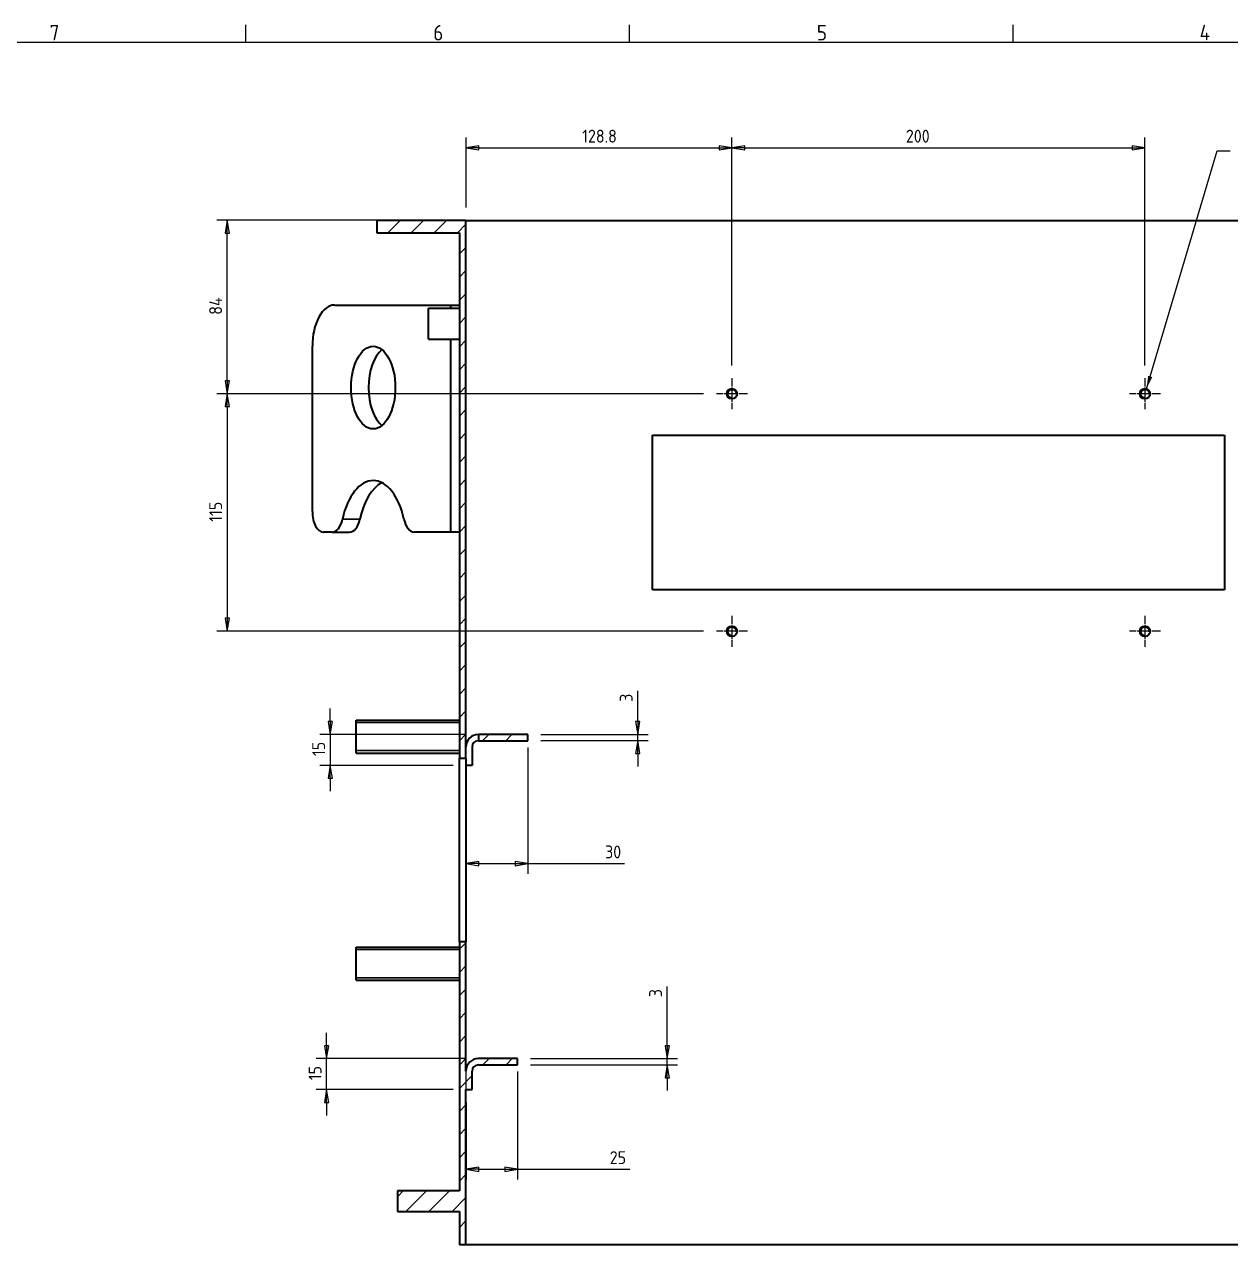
# Model space of a CAD drawing. Header units: millimetres. Extents: x 0 to 5945, y 0 to 4205.
# Drawn here: x 3502 to 4669, y 2924 to 4122 of the extents above; entities that cross this region are included whole.
import ezdxf

# ---------------------------------------------------------------- set-up
doc = ezdxf.new("R2010")
doc.units = ezdxf.units.MM
doc.header["$LTSCALE"] = 5
doc.linetypes.add('CHAIN', pattern=[0.3543, 0.2362, -0.0295, 0.0591, -0.0295])
doc.layers.get('0').update_dxf_attribs({"color": 3, "lineweight": 25})
for name, color, linetype, lineweight in [('가시적인 것(ISO)', 3, 'Continuous', 40), ('가시적인 좁은 것(ISO)', 3, 'Continuous', 35), ('경계(ISO)', 7, 'Continuous', 25), ('기호(ISO)', 5, 'Continuous', 25), ('스케치 형상(ISO)', 3, 'Continuous', 25), ('중심 표식(ISO)', 1, 'Continuous', 25), ('치수(ISO)', 2, 'Continuous', 25), ('해치(ISO)', 7, 'Continuous', 18)]:
    doc.layers.add(name, color=color, linetype=linetype, lineweight=lineweight)
doc.styles.add('문자 텍스트_M2B', font='isocp.shx')
doc.styles.add('치수 텍스트_PSTEK_POSCO', font='isocp.shx')
doc.dimstyles.new('치수_PSTEK_POSCO', dxfattribs={"dimscale": 5, "dimtxt": 2.5, "dimasz": 2.5, "dimexe": 2, "dimexo": 2.5, "dimgap": 1, "dimtad": 1, "dimrnd": 1e-08, "dimdsep": 46, "dimtxsty": '치수 텍스트_PSTEK_POSCO', "dimblk": 'Filled-1', "dimcen": 0.09, "dimdle": 10, "dimclrd": 7, "dimclre": 7, "dimclrt": 2, "dimadec": 1, "dimazin": 2, "dimtfac": 1, "dimtmove": 0, "dimatfit": 3, "dimfxl": 0, "dimtolj": 1, "dimlwd": -1, "dimlwe": -1, "dimarcsym": 0})
doc.dimstyles.new('치수_PSTEK_POSCO$7', dxfattribs={"dimscale": 5, "dimtxt": 2.5, "dimasz": 2.5, "dimexe": 2, "dimexo": 2.5, "dimgap": 1, "dimtad": 1, "dimrnd": 1e-08, "dimdsep": 46, "dimtxsty": '치수 텍스트_PSTEK_POSCO', "dimblk": 'Filled-1', "dimcen": 0.09, "dimdle": 10, "dimclrd": 7, "dimclre": 7, "dimclrt": 2, "dimadec": 1, "dimazin": 2, "dimtfac": 1, "dimtmove": 0, "dimatfit": 3, "dimfxl": 0, "dimtolj": 1, "dimlwd": -1, "dimlwe": -1, "dimarcsym": 0})

# ---------------------------------------------------------------- blocks, each defined once
blk = doc.blocks.new('경계 Default Border')
at = {"layer": '경계(ISO)'}
for p, q in [((743.12, 821), (743.12, 824.4)), ((817.44, 821), (817.44, 824.4)), ((891.75, 821), (891.75, 824.4))]:
    blk.add_line(p, q, dxfattribs=at)
at = {"layer": '경계(ISO)', "flags": 128}
blk.add_lwpolyline([(20, 20), (20, 821), (1169, 821), (1169, 20), (20, 20)], dxfattribs=at)
at = {"layer": '경계(ISO)', "color": 2, "char_height": 3, "attachment_point": 7, "style": '문자 텍스트_M2B'}
for s, insert in [('7', (705.11, 821.39)), ('6', (779.43, 821.37)), ('5', (853.74, 821.37)), ('4', (927.88, 821.4))]:
    blk.add_mtext(s, dxfattribs=dict(at, insert=insert))
blk = doc.blocks.new('Filled-1')
at = {"color": 0}
for p, q in [((0, 0), (-1, 0.167)), ((-1, 0.167), (-1, -0.167)), ((-1, 0), (0, 0)), ((-1, -0.167), (0, 0))]:
    blk.add_line(p, q, dxfattribs=at)
at = {"color": 0, "flags": 128}
blk.add_lwpolyline([(-1, -0.167), (0, 0), (-1, 0.167), (-1, -0.167)], dxfattribs=at)
at = {"color": 0}
blk.add_solid([(-1, -0.167), (0, 0), (-1, 0.167), (-1, -0.167)], dxfattribs=at)
blk = doc.blocks.new('*D96')
at = {"layer": 'Defpoints', "color": 0, "transparency": 16777216}
for p in [(4586.5, 4002.8), (4186.5, 3779.6), (4586.5, 3779.6)]:
    blk.add_point(p, dxfattribs=at)
at = {"layer": '치수(ISO)', "color": 7, "transparency": 16777216}
for p, q in [((4186.5, 3792.1), (4186.5, 4012.8)), ((4586.5, 3792.1), (4586.5, 4012.8)), ((4199, 4002.8), (4574, 4002.8))]:
    blk.add_line(p, q, dxfattribs=at)
at = {"layer": '치수(ISO)', "color": 7, "transparency": 16777216, "xscale": 12.5, "yscale": 12.5, "zscale": 12.5, "rotation": 180}
blk.add_blockref('Filled-1', (4186.5, 4002.8), dxfattribs=at)
at = {"layer": '치수(ISO)', "color": 7, "transparency": 16777216, "xscale": 12.5, "yscale": 12.5, "zscale": 12.5}
blk.add_blockref('Filled-1', (4586.5, 4002.8), dxfattribs=at)
at = {"layer": '치수(ISO)', "color": 2, "transparency": 16777216, "insert": (4354.9, 4014.1), "char_height": 12.5, "attachment_point": 4, "style": '치수 텍스트_PSTEK_POSCO'}
blk.add_mtext('\\A1;200', dxfattribs=at)
blk = doc.blocks.new('*D104')
at = {"layer": 'Defpoints', "color": 0, "transparency": 16777216}
for p in [(4186.5, 4002.8), (3928.9, 3932.6), (4186.5, 3779.6)]:
    blk.add_point(p, dxfattribs=at)
at = {"layer": '치수(ISO)', "color": 7, "transparency": 16777216}
for p, q in [((3928.9, 3945.1), (3928.9, 4012.8)), ((4186.5, 3792.1), (4186.5, 4012.8)), ((3941.4, 4002.8), (4174, 4002.8))]:
    blk.add_line(p, q, dxfattribs=at)
at = {"layer": '치수(ISO)', "color": 7, "transparency": 16777216, "xscale": 12.5, "yscale": 12.5, "zscale": 12.5, "rotation": 180}
blk.add_blockref('Filled-1', (3928.9, 4002.8), dxfattribs=at)
at = {"layer": '치수(ISO)', "color": 7, "transparency": 16777216, "xscale": 12.5, "yscale": 12.5, "zscale": 12.5}
blk.add_blockref('Filled-1', (4186.5, 4002.8), dxfattribs=at)
at = {"layer": '치수(ISO)', "color": 2, "transparency": 16777216, "insert": (4041.4, 4014.1), "char_height": 12.5, "attachment_point": 4, "style": '치수 텍스트_PSTEK_POSCO'}
blk.add_mtext('\\A1;128.8', dxfattribs=at)
blk = doc.blocks.new('*D105')
at = {"layer": 'Defpoints', "color": 0, "transparency": 16777216}
for p in [(3697.6, 3932.6), (3928.9, 3932.6), (4171.5, 3764.6)]:
    blk.add_point(p, dxfattribs=at)
at = {"layer": '치수(ISO)', "color": 7, "transparency": 16777216}
for p, q in [((3916.4, 3932.6), (3687.6, 3932.6)), ((3697.6, 3777.1), (3697.6, 3920.1)), ((4159, 3764.6), (3687.6, 3764.6))]:
    blk.add_line(p, q, dxfattribs=at)
at = {"layer": '치수(ISO)', "color": 7, "transparency": 16777216, "xscale": 12.5, "yscale": 12.5, "zscale": 12.5}
for p, rotation in [((3697.6, 3932.6), 90), ((3697.6, 3764.6), 270)]:
    blk.add_blockref('Filled-1', p, dxfattribs=dict(at, rotation=rotation))
at = {"layer": '치수(ISO)', "color": 2, "transparency": 16777216, "insert": (3686.4, 3841.1), "char_height": 12.5, "attachment_point": 4, "rotation": 90, "style": '치수 텍스트_PSTEK_POSCO'}
blk.add_mtext('\\A1;84', dxfattribs=at)
blk = doc.blocks.new('*D106')
at = {"layer": 'Defpoints', "color": 0, "transparency": 16777216}
for p in [(4171.5, 3764.6), (3697.6, 3534.6), (4171.5, 3534.6)]:
    blk.add_point(p, dxfattribs=at)
at = {"layer": '치수(ISO)', "color": 7, "transparency": 16777216}
for p, q in [((4159, 3764.6), (3687.6, 3764.6)), ((3697.6, 3752.1), (3697.6, 3547.1)), ((4159, 3534.6), (3687.6, 3534.6))]:
    blk.add_line(p, q, dxfattribs=at)
at = {"layer": '치수(ISO)', "color": 7, "transparency": 16777216, "xscale": 12.5, "yscale": 12.5, "zscale": 12.5}
for p, rotation in [((3697.6, 3764.6), 90), ((3697.6, 3534.6), 270)]:
    blk.add_blockref('Filled-1', p, dxfattribs=dict(at, rotation=rotation))
at = {"layer": '치수(ISO)', "color": 2, "transparency": 16777216, "insert": (3686.4, 3640.6), "char_height": 12.5, "attachment_point": 4, "rotation": 90, "style": '치수 텍스트_PSTEK_POSCO'}
blk.add_mtext('\\A1;115', dxfattribs=at)
blk = doc.blocks.new('*D107')
at = {"layer": 'Defpoints', "color": 0, "transparency": 16777216}
for p in [(3978.9, 3120.6), (3928.9, 3090.6), (3978.9, 3013.5)]:
    blk.add_point(p, dxfattribs=at)
at = {"layer": '치수(ISO)', "color": 7, "transparency": 16777216}
for p, q in [((3978.9, 3108.1), (3978.9, 3003.5)), ((3928.9, 3078.1), (3928.9, 3003.5)), ((3941.4, 3013.5), (3966.4, 3013.5)), ((3978.9, 3013.5), (4087.7, 3013.5))]:
    blk.add_line(p, q, dxfattribs=at)
at = {"layer": '치수(ISO)', "color": 7, "transparency": 16777216, "xscale": 12.5, "yscale": 12.5, "zscale": 12.5, "rotation": 180}
blk.add_blockref('Filled-1', (3928.9, 3013.5), dxfattribs=at)
at = {"layer": '치수(ISO)', "color": 7, "transparency": 16777216, "xscale": 12.5, "yscale": 12.5, "zscale": 12.5}
blk.add_blockref('Filled-1', (3978.9, 3013.5), dxfattribs=at)
at = {"layer": '치수(ISO)', "color": 2, "transparency": 16777216, "insert": (4068.1, 3024.7), "char_height": 12.5, "attachment_point": 4, "style": '치수 텍스트_PSTEK_POSCO'}
blk.add_mtext('\\A1;25', dxfattribs=at)
blk = doc.blocks.new('*D108')
at = {"layer": 'Defpoints', "color": 0, "transparency": 16777216}
for p in [(3793.9, 3120.6), (3940.9, 3120.6), (3928.9, 3090.6)]:
    blk.add_point(p, dxfattribs=at)
at = {"layer": '치수(ISO)', "color": 7, "transparency": 16777216}
for p, q in [((3793.9, 3133.1), (3793.9, 3145.6)), ((3928.4, 3120.6), (3783.9, 3120.6)), ((3793.9, 3090.6), (3793.9, 3120.6)), ((3916.4, 3090.6), (3783.9, 3090.6)), ((3793.9, 3078.1), (3793.9, 3065.6))]:
    blk.add_line(p, q, dxfattribs=at)
at = {"layer": '치수(ISO)', "color": 7, "transparency": 16777216, "xscale": 12.5, "yscale": 12.5, "zscale": 12.5}
for p, rotation in [((3793.9, 3120.6), 270), ((3793.9, 3090.6), 90)]:
    blk.add_blockref('Filled-1', p, dxfattribs=dict(at, rotation=rotation))
at = {"layer": '치수(ISO)', "color": 2, "transparency": 16777216, "insert": (3782.7, 3099.7), "char_height": 12.5, "attachment_point": 4, "rotation": 90, "style": '치수 텍스트_PSTEK_POSCO'}
blk.add_mtext('\\A1;15', dxfattribs=at)
blk = doc.blocks.new('*D109')
at = {"layer": 'Defpoints', "color": 0, "transparency": 16777216}
for p in [(3988.9, 3434.6), (3928.9, 3339.8), (3988.9, 3309.5)]:
    blk.add_point(p, dxfattribs=at)
at = {"layer": '치수(ISO)', "color": 7, "transparency": 16777216}
for p, q in [((3988.9, 3422.1), (3988.9, 3299.5)), ((3941.4, 3309.5), (3976.4, 3309.5)), ((3988.9, 3309.5), (4082.4, 3309.5))]:
    blk.add_line(p, q, dxfattribs=at)
at = {"layer": '치수(ISO)', "color": 7, "transparency": 16777216, "xscale": 12.5, "yscale": 12.5, "zscale": 12.5, "rotation": 180}
blk.add_blockref('Filled-1', (3928.9, 3309.5), dxfattribs=at)
at = {"layer": '치수(ISO)', "color": 7, "transparency": 16777216, "xscale": 12.5, "yscale": 12.5, "zscale": 12.5}
blk.add_blockref('Filled-1', (3988.9, 3309.5), dxfattribs=at)
at = {"layer": '치수(ISO)', "color": 2, "transparency": 16777216, "insert": (4063.6, 3320.8), "char_height": 12.5, "attachment_point": 4, "style": '치수 텍스트_PSTEK_POSCO'}
blk.add_mtext('\\A1;30', dxfattribs=at)
blk = doc.blocks.new('*D110')
at = {"layer": 'Defpoints', "color": 0, "transparency": 16777216}
for p in [(3940.9, 3434.6), (3797.4, 3404.6), (3928.9, 3404.6)]:
    blk.add_point(p, dxfattribs=at)
at = {"layer": '치수(ISO)', "color": 7, "transparency": 16777216}
for p, q in [((3797.4, 3447.1), (3797.4, 3459.6)), ((3928.4, 3434.6), (3787.4, 3434.6)), ((3797.4, 3434.6), (3797.4, 3404.6)), ((3916.4, 3404.6), (3787.4, 3404.6)), ((3797.4, 3392.1), (3797.4, 3379.6))]:
    blk.add_line(p, q, dxfattribs=at)
at = {"layer": '치수(ISO)', "color": 7, "transparency": 16777216, "xscale": 12.5, "yscale": 12.5, "zscale": 12.5}
for p, rotation in [((3797.4, 3434.6), 270), ((3797.4, 3404.6), 90)]:
    blk.add_blockref('Filled-1', p, dxfattribs=dict(at, rotation=rotation))
at = {"layer": '치수(ISO)', "color": 2, "transparency": 16777216, "insert": (3786.2, 3413.7), "char_height": 12.5, "attachment_point": 4, "rotation": 90, "style": '치수 텍스트_PSTEK_POSCO'}
blk.add_mtext('\\A1;15', dxfattribs=at)
blk = doc.blocks.new('*D111')
at = {"layer": 'Defpoints', "color": 0, "transparency": 16777216}
for p in [(3988.9, 3434.6), (3988.9, 3428.6), (4095.2, 3434.6)]:
    blk.add_point(p, dxfattribs=at)
at = {"layer": '치수(ISO)', "color": 7, "transparency": 16777216}
for p, q in [((4095.2, 3447.1), (4095.2, 3476.7)), ((4001.4, 3434.6), (4105.2, 3434.6)), ((4001.4, 3428.6), (4105.2, 3428.6)), ((4095.2, 3428.6), (4095.2, 3434.6)), ((4095.2, 3416.1), (4095.2, 3403.6))]:
    blk.add_line(p, q, dxfattribs=at)
at = {"layer": '치수(ISO)', "color": 7, "transparency": 16777216, "xscale": 12.5, "yscale": 12.5, "zscale": 12.5}
for p, rotation in [((4095.2, 3434.6), 270), ((4095.2, 3428.6), 90)]:
    blk.add_blockref('Filled-1', p, dxfattribs=dict(at, rotation=rotation))
at = {"layer": '치수(ISO)', "color": 2, "transparency": 16777216, "insert": (4084, 3466.2), "char_height": 12.5, "attachment_point": 4, "rotation": 90, "style": '치수 텍스트_PSTEK_POSCO'}
blk.add_mtext('\\A1;3', dxfattribs=at)
blk = doc.blocks.new('*D112')
at = {"layer": 'Defpoints', "color": 0, "transparency": 16777216}
for p in [(3978.9, 3120.6), (3978.9, 3114.6), (4123.8, 3120.6)]:
    blk.add_point(p, dxfattribs=at)
at = {"layer": '치수(ISO)', "color": 7, "transparency": 16777216}
for p, q in [((4123.8, 3133.1), (4123.8, 3190.6)), ((3991.4, 3120.6), (4133.8, 3120.6)), ((3991.4, 3114.6), (4133.8, 3114.6)), ((4123.8, 3114.6), (4123.8, 3120.6)), ((4123.8, 3102.1), (4123.8, 3089.6))]:
    blk.add_line(p, q, dxfattribs=at)
at = {"layer": '치수(ISO)', "color": 7, "transparency": 16777216, "xscale": 12.5, "yscale": 12.5, "zscale": 12.5}
for p, rotation in [((4123.8, 3120.6), 270), ((4123.8, 3114.6), 90)]:
    blk.add_blockref('Filled-1', p, dxfattribs=dict(at, rotation=rotation))
at = {"layer": '치수(ISO)', "color": 2, "transparency": 16777216, "insert": (4112.5, 3180.1), "char_height": 12.5, "attachment_point": 4, "rotation": 90, "style": '치수 텍스트_PSTEK_POSCO'}
blk.add_mtext('\\A1;3', dxfattribs=at)

msp = doc.modelspace()

# ---------------------------------------------------------------- hatches: boundary and pattern name
at = {"layer": '해치(ISO)'}
h = msp.add_hatch(dxfattribs=at)
h.set_pattern_fill('ANSI31', color=256, scale=127, style=0)
h.set_pattern_definition([(45, (0, 0), (-11.22532, 11.22532), [])])
h.paths.add_polyline_path([(4824.0588, 3428.5688), (4824.0588, 3434.5688), (4776.0588, 3434.5688), (4776.0588, 3428.5688)])
edge = h.paths.add_edge_path()
edge.add_line((3928.8588, 2940.2944), (3928.8588, 3090.5688))
edge.add_line((3928.8588, 3090.5688), (3934.8588, 3090.5688))
edge.add_line((3934.8588, 3090.5688), (3934.8588, 3108.5688))
edge.add_ellipse((3940.8588, 3108.5688), major_axis=(-6, 0), ratio=1, start_angle=270, end_angle=360, ccw=False)
edge.add_line((3940.8588, 3114.5688), (3978.8588, 3114.5688))
edge.add_line((3978.8588, 3114.5688), (3978.8588, 3120.5688))
edge.add_line((3978.8588, 3120.5688), (3940.8588, 3120.5688))
edge.add_ellipse((3940.8588, 3108.5688), major_axis=(0, 12), ratio=1, start_angle=0, end_angle=90)
edge.add_line((3928.8588, 3108.5688), (3928.8588, 3233.5688))
edge.add_line((3928.8588, 3233.5688), (3922.4588, 3233.5688))
edge.add_line((3922.4588, 3233.5688), (3922.4588, 2992.5688))
edge.add_line((3922.4588, 2992.5688), (3862.4588, 2992.5688))
edge.add_line((3862.4588, 2992.5688), (3862.4588, 2972.5688))
edge.add_line((3862.4588, 2972.5688), (3922.4588, 2972.5688))
edge.add_line((3922.4588, 2972.5688), (3922.4588, 2940.2944))
edge.add_line((3922.4588, 2940.2944), (3928.8588, 2940.2944))
edge = h.paths.add_edge_path()
edge.add_line((4836.0588, 3090.5688), (4836.0588, 2940.2944))
edge.add_line((4836.0588, 2940.2944), (4842.4588, 2940.2944))
edge.add_line((4842.4588, 2940.2944), (4842.4588, 2972.5688))
edge.add_line((4842.4588, 2972.5688), (4902.4588, 2972.5688))
edge.add_line((4902.4588, 2972.5688), (4902.4588, 2992.5688))
edge.add_line((4902.4588, 2992.5688), (4842.4588, 2992.5688))
edge.add_line((4842.4588, 2992.5688), (4842.4588, 3233.5688))
edge.add_line((4842.4588, 3233.5688), (4836.0588, 3233.5688))
edge.add_line((4836.0588, 3233.5688), (4836.0588, 3108.5688))
edge.add_ellipse((4824.0588, 3108.5688), major_axis=(12, 0), ratio=1, start_angle=0, end_angle=90)
edge.add_line((4824.0588, 3120.5688), (4786.0588, 3120.5688))
edge.add_line((4786.0588, 3120.5688), (4786.0588, 3114.5688))
edge.add_line((4786.0588, 3114.5688), (4824.0588, 3114.5688))
edge.add_ellipse((4824.0588, 3108.5688), major_axis=(0, 6), ratio=1, start_angle=270, end_angle=360, ccw=False)
edge.add_line((4830.0588, 3108.5688), (4830.0588, 3090.5688))
edge.add_line((4830.0588, 3090.5688), (4836.0588, 3090.5688))
h.paths.add_polyline_path([(3940.8588, 3434.5688), (3940.8588, 3428.5688), (3988.8588, 3428.5688), (3988.8588, 3434.5688)])
h.paths.add_polyline_path([(4836.0588, 3932.5688), (4836.0588, 3411.5688), (4842.4588, 3411.5688), (4842.4588, 3920.5688), (4922.4588, 3920.5688), (4922.4588, 3932.5688)])
h.paths.add_polyline_path([(3928.8588, 3411.5688), (3928.8588, 3932.5688), (3842.4588, 3932.5688), (3842.4588, 3920.5688), (3922.4588, 3920.5688), (3922.4588, 3411.5688)])

# ---------------------------------------------------------------- linework, layer by layer
at = {"layer": '가시적인 것(ISO)'}
for p, q in [((3928.8588, 3932.5688), (3842.4588, 3932.5688)), ((3842.4588, 3932.5688), (3842.4588, 3920.5688)), ((3928.8588, 3411.5688), (3928.8588, 3932.5688)), ((3928.8588, 3932.5688), (4836.0588, 3932.5688)), ((3842.4588, 3920.5688), (3922.4588, 3920.5688)), ((3922.4588, 3920.5688), (3922.4588, 3411.5688)), ((3801.5087, 3850.5688), (3914.015, 3850.5688)), ((3892.4588, 3817.5688), (3892.4588, 3847.5688)), ((3892.4588, 3847.5688), (3922.4588, 3847.5688)), ((3914.015, 3850.5688), (3914.015, 3847.5688)), ((3914.015, 3850.5688), (3922.4588, 3850.5688)), ((3780.0789, 3650.5688), (3780.0789, 3810.5688)), ((3892.4588, 3817.5688), (3922.4588, 3817.5688)), ((3914.015, 3817.5688), (3914.015, 3630.5688)), ((4109.4588, 3574.5688), (4109.4588, 3724.5688)), ((4109.4588, 3724.5688), (4663.4588, 3724.5688)), ((4663.4588, 3724.5688), (4663.4588, 3574.5688)), ((3799.2789, 3630.5688), (3790.7938, 3630.5688)), ((3799.2789, 3630.5688), (3816.1665, 3630.5688)), ((3914.015, 3630.5688), (3878.7427, 3630.5688)), ((3922.4588, 3630.5688), (3914.015, 3630.5688)), ((4663.4588, 3574.5688), (4109.4588, 3574.5688)), ((3822.4588, 3416.5688), (3822.4588, 3448.5688)), ((3822.4588, 3448.5688), (3922.4588, 3448.5688)), ((3940.8588, 3434.5688), (3940.8588, 3428.5688)), ((3988.8588, 3434.5688), (3940.8588, 3434.5688)), ((3940.8588, 3428.5688), (3988.8588, 3428.5688)), ((3988.8588, 3428.5688), (3988.8588, 3434.5688)), ((3822.4588, 3416.5688), (3922.4588, 3416.5688)), ((3934.8588, 3422.5688), (3934.8588, 3404.5688)), ((3922.4588, 3411.5688), (3928.8588, 3411.5688)), ((3922.4588, 3233.5688), (3922.4588, 3411.5688)), ((3928.8588, 3411.5688), (3928.8588, 3233.5688)), ((3934.8588, 3404.5688), (3928.8588, 3404.5688)), ((3822.4588, 3196.5688), (3822.4588, 3228.5688)), ((3822.4588, 3228.5688), (3922.4588, 3228.5688)), ((3928.8588, 3233.5688), (3922.4588, 3233.5688)), ((3922.4588, 3233.5688), (3922.4588, 2992.5688)), ((3928.8588, 3108.5688), (3928.8588, 3233.5688)), ((3822.4588, 3196.5688), (3922.4588, 3196.5688)), ((3978.8588, 3120.5688), (3940.8588, 3120.5688)), ((3940.8588, 3114.5688), (3978.8588, 3114.5688)), ((3978.8588, 3114.5688), (3978.8588, 3120.5688)), ((3934.8588, 3090.5688), (3934.8588, 3108.5688)), ((3928.8588, 2940.2944), (3928.8588, 3090.5688)), ((3928.8588, 3090.5688), (3934.8588, 3090.5688)), ((3922.4588, 2992.5688), (3862.4588, 2992.5688)), ((3862.4588, 2992.5688), (3862.4588, 2972.5688)), ((3862.4588, 2972.5688), (3922.4588, 2972.5688)), ((3922.4588, 2972.5688), (3922.4588, 2940.2944)), ((3928.8588, 2940.2944), (3922.4588, 2940.2944)), ((4836.0588, 2940.2944), (3928.8588, 2940.2944))]:
    msp.add_line(p, q, dxfattribs=at)
for centre in [(4186.4588, 3764.5688), (4586.4588, 3764.5688), (4186.4588, 3534.5688), (4586.4588, 3534.5688)]:
    msp.add_circle(centre, 5, dxfattribs=at)
for centre, radius in [((3940.8588, 3422.5688), 12), ((3940.8588, 3422.5688), 6), ((3940.8588, 3108.5688), 12), ((3940.8588, 3108.5688), 6)]:
    msp.add_arc(centre, radius, 90, 180, dxfattribs=at)
for centre, major_axis, start_param, end_param in [((3801.5087, 3810.5688), (0, 40), 0, 1.570796327), ((3855.8984, 3770.5688), (0, -40), 3.546595895, 5.878182066), ((3839.0108, 3620.5688), (0, 60), 5.096785755, 7.469584859), ((3855.8984, 3620.5688), (0, 60), 0.265799898, 1.186399552), ((3790.7938, 3650.5688), (0, -20), 4.71238898, 6.283185307), ((3799.2789, 3650.5688), (0, -20), 0, 1.186399552), ((3816.1665, 3650.5688), (0, -20), 0, 1.186399552), ((3878.7427, 3650.5688), (0, -20), 5.096785755, 6.283185307)]:
    msp.add_ellipse(centre, major_axis=major_axis, ratio=0.535744603, start_param=start_param, end_param=end_param, dxfattribs=at)
msp.add_ellipse((3839.0108, 3770.5688), major_axis=(0, 40), ratio=0.535744603, dxfattribs=at)
at = {"layer": '가시적인 좁은 것(ISO)'}
for p, q in [((3826.0995, 3643.0688), (3809.2119, 3643.0688)), ((3922.4588, 3446.1578), (3822.4588, 3446.1578)), ((3822.4588, 3418.9798), (3922.4588, 3418.9798)), ((3922.4588, 3226.1578), (3822.4588, 3226.1578)), ((3822.4588, 3198.9798), (3922.4588, 3198.9798))]:
    msp.add_line(p, q, dxfattribs=at)
for centre in [(4186.4588, 3764.5688), (4586.4588, 3764.5688), (4186.4588, 3534.5688), (4586.4588, 3534.5688)]:
    msp.add_arc(centre, 4.043, 350, 260, dxfattribs=at)
at = {"layer": '스케치 형상(ISO)'}
msp.add_line((3928.8588, 3108.5688), (3928.8588, 3090.5688), dxfattribs=at)
at = {"layer": '중심 표식(ISO)', "linetype": 'CHAIN', "ltscale": 6.667144}
for p, q in [((4186.4588, 3779.5688), (4186.4588, 3749.5688)), ((4586.4588, 3779.5688), (4586.4588, 3749.5688)), ((4201.4588, 3764.5688), (4171.4588, 3764.5688)), ((4601.4588, 3764.5688), (4571.4588, 3764.5688)), ((4186.4588, 3549.5688), (4186.4588, 3519.5688)), ((4586.4588, 3549.5688), (4586.4588, 3519.5688)), ((4201.4588, 3534.5688), (4171.4588, 3534.5688)), ((4601.4588, 3534.5688), (4571.4588, 3534.5688))]:
    msp.add_line(p, q, dxfattribs=at)

# ---------------------------------------------------------------- block references
at = {"xscale": 5, "yscale": 5, "zscale": 5}
msp.add_blockref('경계 Default Border', (0, 0), dxfattribs=at)

# ---------------------------------------------------------------- dimensions: what is measured, and where the dimension line sits
at = {"layer": '치수(ISO)', "color": 7}
for base, p1, p2, override, picture, middle in [((4186.4588, 4002.8081), (3928.8588, 3932.5688), (4186.4588, 3779.5688), {"dimdec": 2, "dimlfac": 0.5, "dimtp": 0, "dimtm": 0, "dimtdec": 2, "dimtofl": 0, "dimatfit": 1}, '*D104', (4057.6588, 4002.8081)), ((3988.8588, 3309.5357), (3928.8588, 3339.7726), (3988.8588, 3434.5688), {"dimdec": 2, "dimlfac": 0.5, "dimse1": 1, "dimtp": 0, "dimtm": 0, "dimtdec": 2, "dimtofl": 0, "dimatfit": 2}, '*D109', (4070.473, 3309.5357))]:
    dim = msp.add_linear_dim(base=base, p1=p1, p2=p2, dimstyle='치수_PSTEK_POSCO', override=override, dxfattribs=at)
    dim.commit()
    dim.dimension.update_dxf_attribs({"geometry": picture, "text_midpoint": middle, "dimtype": 160})
for base, p1, p2, angle, override, picture, middle in [((4586.4588, 4002.8081), (4186.4588, 3779.5688), (4586.4588, 3779.5688), 180, {"dimdec": 2, "dimlfac": 0.5, "dimblk2": 'Filled-1', "dimsah": 1, "dimtp": 0, "dimtm": 0, "dimtdec": 2, "dimtofl": 0, "dimatfit": 1}, '*D96', (4366.3588, 4002.8081)), ((3697.6081, 3932.5688), (4171.4588, 3764.5688), (3928.8588, 3932.5688), 90, {"dimdec": 2, "dimlfac": 0.5, "dimtp": 0, "dimtm": 0, "dimtdec": 2, "dimtofl": 0, "dimatfit": 1}, '*D105', (3697.6081, 3848.5688)), ((3697.6081, 3534.5688), (4171.4588, 3764.5688), (4171.4588, 3534.5688), 90, {"dimdec": 2, "dimlfac": 0.5, "dimtp": 0, "dimtm": 0, "dimtdec": 2, "dimtofl": 0, "dimatfit": 1}, '*D106', (3697.6081, 3649.5688)), ((4095.2383, 3434.5688), (3988.8588, 3428.5688), (3988.8588, 3434.5688), 270, {"dimdec": 2, "dimlfac": 0.5, "dimtp": 0, "dimtm": 0, "dimtdec": 2, "dimtofl": 1, "dimatfit": 1}, '*D111', (4095.2383, 3468.9209)), ((3797.4316, 3404.5688), (3940.8588, 3434.5688), (3928.8588, 3404.5688), 90, {"dimdec": 2, "dimlfac": 0.5, "dimtp": 0, "dimtm": 0, "dimtdec": 2, "dimtofl": 1, "dimatfit": 1}, '*D110', (3797.4316, 3419.5688)), ((4123.7951, 3120.5688), (3978.8588, 3114.5688), (3978.8588, 3120.5688), 90, {"dimdec": 2, "dimlfac": 0.5, "dimtp": 0, "dimtm": 0, "dimtdec": 2, "dimtofl": 1, "dimatfit": 1}, '*D112', (4123.7951, 3182.824)), ((3793.9215, 3120.5688), (3928.8588, 3090.5688), (3940.8588, 3120.5688), 90, {"dimdec": 2, "dimlfac": 0.5, "dimtp": 0, "dimtm": 0, "dimtdec": 2, "dimtofl": 1, "dimatfit": 1}, '*D108', (3793.9215, 3105.5688)), ((3978.8588, 3013.4514), (3928.8588, 3090.5688), (3978.8588, 3120.5688), 180, {"dimdec": 2, "dimlfac": 0.5, "dimtp": 0, "dimtm": 0, "dimtdec": 2, "dimtofl": 0, "dimatfit": 2}, '*D107', (4075.3917, 3013.4514))]:
    dim = msp.add_linear_dim(base=base, p1=p1, p2=p2, angle=angle, dimstyle='치수_PSTEK_POSCO', override=override, dxfattribs=at)
    dim.commit()
    dim.dimension.update_dxf_attribs({"geometry": picture, "text_midpoint": middle, "dimtype": 160})

# ---------------------------------------------------------------- leaders
at = {"layer": '기호(ISO)', "color": 7, "annotation_type": 0, "has_hookline": 1, "hookline_direction": 0, "text_width": 164.0919}
msp.add_leader([(4587.9549, 3769.3398), (4656.4081, 4000.0309), (4668.9081, 4000.0309)], dimstyle='치수_PSTEK_POSCO$7', override={"dimtad": 0}, dxfattribs=at)

doc.saveas('drawing.dxf')
